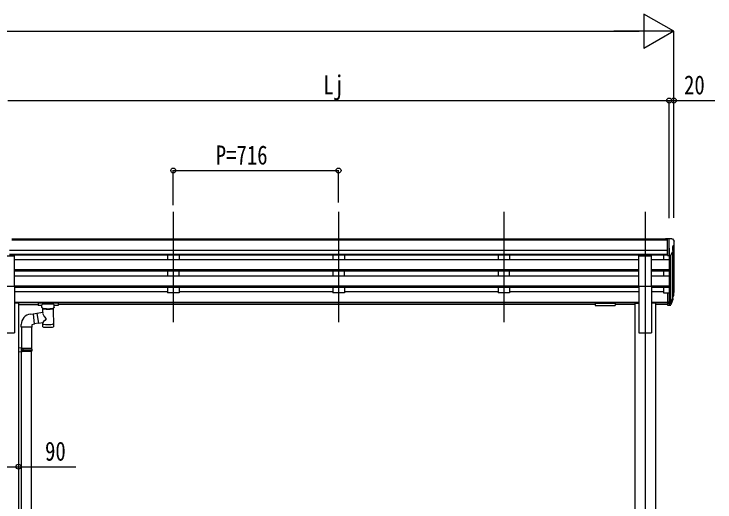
# Model space of a CAD drawing. Units: millimetres, scale not verified. Extents: x -10512 to 10512, y -7425 to 7425.
# Drawn here: x -1230 to 1807, y -2816 to -702 of the extents above; entities that cross this region are included whole.
import ezdxf
from ezdxf.enums import TextEntityAlignment as Align

# ---------------------------------------------------------------- set-up
doc = ezdxf.new("R2010")
doc.units = ezdxf.units.MM
doc.header["$LTSCALE"] = 30
for name, color, linetype in [('0-3_YKK_12', 2, 'Continuous'), ('0-4_YKK_13', 4, 'Continuous'), ('0-5_YKK_A1', 4, 'Continuous'), ('0-6_YKK_D', 6, 'Continuous')]:
    doc.layers.add(name, color=color, linetype=linetype)
doc.styles.add('ＭＳ ゴシック', font='')
doc.styles.get('ＭＳ ゴシック').set_extended_font_data('MS Gothic')

msp = doc.modelspace()

# ---------------------------------------------------------------- linework, layer by layer
at = {"layer": '0-3_YKK_12'}
for p, q in [((-539.92, -1559.38), (-539.92, -2036.9)), ((176.08, -1559.38), (176.08, -2036.9)), ((892.08, -1559.38), (892.08, -2036.9)), ((1504.08, -1559.38), (1504.08, -4733.79))]:
    msp.add_line(p, q, dxfattribs=at)
at = {"layer": '0-4_YKK_13'}
for p, q in [((1601.58, -1675.77), (1591.58, -1675.86)), ((1591.58, -1677.37), (1591.58, -1675.86)), ((1601.58, -1747.76), (1601.58, -1675.77)), ((1620.08, -1675.77), (1601.58, -1675.77)), ((1608.08, -1748.76), (1608.08, -1675.77)), ((1620.08, -1675.77), (1622.41, -1675.91)), ((1623.17, -1676.34), (1627.24, -1682.15)), ((1630.08, -1685.14), (1630.08, -1685.77)), ((1622.08, -1710.28), (1622.08, -1726.56)), ((1627.55, -1706.95), (1622.23, -1710.02)), ((-1283.42, -1749.42), (-1228.42, -1749.42)), ((-1228.42, -1881.22), (-1228.42, -1749.42)), ((1476.58, -1881.22), (1476.58, -1749.42)), ((1476.58, -1749.42), (1531.58, -1749.42)), ((1531.58, -1881.22), (1531.58, -1749.42)), ((1601.58, -1747.76), (1608.08, -1747.76)), ((1608.08, -1748.76), (1613.29, -1748.44)), ((1615.71, -1746.94), (1624.71, -1731.35)), ((-1283.42, -1881.22), (-1228.42, -1881.22)), ((1476.58, -1881.22), (1531.58, -1881.22)), ((1601.58, -1909.49), (1601.58, -1963.53)), ((1601.58, -1909.49), (1608.08, -1909.49)), ((1608.08, -1909.49), (1608.08, -1964.27)), ((1614.51, -1953.85), (1622.27, -1938.44)), ((1623.72, -1938.8), (1615.52, -1954.98)), ((1624.33, -1939.36), (1615.52, -1962.91)), ((1626.38, -1922.31), (1623.11, -1929.37)), ((1626.99, -1923.68), (1623.11, -1931.63)), ((1624.67, -1934.96), (1624.33, -1939.36)), ((-1125.92, -1954.07), (-1125.92, -1964.83)), ((-1040.92, -1953.41), (-1123.92, -1953.41)), ((-1040.92, -1955.59), (-1123.92, -1955.59)), ((-1109.42, -1965.5), (-1123.92, -1965.5)), ((-1109.42, -1972.31), (-1109.42, -1962.03)), ((-1055.42, -1972.31), (-1055.42, -1962.03)), ((-1040.92, -1965.5), (-1055.42, -1965.5)), ((-1038.92, -1954.07), (-1038.92, -1964.83)), ((-1038.92, -1954.27), (-1038.92, -1955.81)), ((1287.08, -1954.07), (1287.08, -1964.83)), ((1287.08, -1954.27), (1287.08, -1955.81)), ((1289.08, -1953.41), (1372.08, -1953.41)), ((1289.08, -1955.59), (1372.08, -1955.59)), ((1289.08, -1965.5), (1372.08, -1965.5)), ((1374.08, -1954.07), (1374.08, -1964.83)), ((1601.58, -1949.63), (1608.08, -1949.63)), ((1601.58, -1954.51), (1608.08, -1954.51)), ((1601.58, -1963.53), (1608.08, -1963.53)), ((1608.08, -1954.53), (1613.22, -1954.53)), ((1608.08, -1956.33), (1612.93, -1956.33)), ((1608.08, -1964.27), (1612.93, -1964.27)), ((-1159.28, -2002.31), (-1146.77, -2000.75)), ((-1130.25, -2000.16), (-1146.6, -2002.7)), ((-1130.54, -1998.29), (-1105.32, -1994.37)), ((-1130.54, -1998.29), (-1123.52, -2043.55)), ((-1105.32, -1994.38), (-1105.32, -1976.79)), ((-1059.52, -1976.81), (-1059.5, -2057.1)), ((-1198.68, -2058.32), (-1198.68, -2047.41)), ((-1152.68, -2058.32), (-1198.68, -2058.32)), ((-1196.72, -2058.32), (-1196.72, -2149.16)), ((-1154.72, -2058.32), (-1154.72, -2151.72)), ((-1123.81, -2041.67), (-1142.93, -2044.63)), ((-1105.32, -2040.72), (-1123.52, -2043.55)), ((-1105.34, -2057.1), (-1105.32, -2040.47)), ((-1194.72, -2149.22), (-1210.72, -2148.75)), ((-1210.72, -2148.75), (-1210.72, -2166.69)), ((-1194.72, -2151.22), (-1196.72, -2151.22)), ((-1153.72, -2151.72), (-1196.72, -2151.72)), ((-1152.72, -2153.72), (-1196.72, -2153.72)), ((-1194.72, -2151.22), (-1194.72, -2149.22)), ((-1192.24, -2153.72), (-1191.81, -2151.72)), ((-1152.72, -2153.72), (-1153.72, -2151.72)), ((-1152.72, -2153.72), (-1152.72, -2161.72)), ((-1194.72, -2166.22), (-1210.72, -2166.69)), ((-1152.72, -2161.72), (-1196.72, -2161.72)), ((-1153.72, -2163.72), (-1196.72, -2163.72)), ((-1196.72, -3008.41), (-1196.72, -2166.27)), ((-1194.72, -2166.22), (-1194.72, -2164.22)), ((-1154.72, -3010.97), (-1154.72, -2163.72)), ((-1152.72, -2161.72), (-1153.72, -2163.72))]:
    msp.add_line(p, q, dxfattribs=at)
for points in [[(-1123.92, -1953.41), (-1124.27, -1953.41), (-1124.8, -1953.44), (-1125.25, -1953.49), (-1125.56, -1953.57), (-1125.72, -1953.67), (-1125.84, -1953.81), (-1125.91, -1953.99), (-1125.92, -1954.07)], [(-1123.92, -1965.5), (-1124.27, -1965.49), (-1124.8, -1965.47), (-1125.25, -1965.42), (-1125.56, -1965.34), (-1125.72, -1965.24), (-1125.84, -1965.1), (-1125.91, -1964.92), (-1125.92, -1964.83)], [(-1105.32, -1976.79), (-1105.55, -1976.7), (-1106.91, -1975.97), (-1108.02, -1975.12), (-1108.78, -1974.25), (-1109.24, -1973.35), (-1109.41, -1972.47)], [(-1055.46, -1972.25), (-1055.43, -1972.6), (-1055.68, -1973.56), (-1056.2, -1974.45), (-1057.01, -1975.28), (-1058.12, -1976.08), (-1059.52, -1976.81)], [(-1038.92, -1954.07), (-1038.96, -1953.88), (-1039.04, -1953.74), (-1039.14, -1953.65), (-1039.24, -1953.59), (-1039.36, -1953.54), (-1039.65, -1953.48), (-1040.14, -1953.43), (-1040.69, -1953.41), (-1040.92, -1953.41)], [(-1038.92, -1964.83), (-1038.96, -1965.03), (-1039.04, -1965.17), (-1039.14, -1965.26), (-1039.24, -1965.32), (-1039.36, -1965.37), (-1039.65, -1965.43), (-1040.14, -1965.48), (-1040.69, -1965.5), (-1040.92, -1965.5)], [(1287.08, -1954.07), (1287.12, -1953.88), (1287.2, -1953.74), (1287.3, -1953.65), (1287.4, -1953.59), (1287.52, -1953.54), (1287.81, -1953.48), (1288.3, -1953.43), (1288.85, -1953.41), (1289.08, -1953.41)], [(1287.08, -1964.83), (1287.12, -1965.03), (1287.2, -1965.17), (1287.3, -1965.26), (1287.4, -1965.32), (1287.52, -1965.37), (1287.81, -1965.43), (1288.3, -1965.48), (1288.85, -1965.5), (1289.08, -1965.5)], [(1372.08, -1953.41), (1372.43, -1953.41), (1372.96, -1953.44), (1373.41, -1953.49), (1373.72, -1953.57), (1373.89, -1953.67), (1374.01, -1953.81), (1374.07, -1953.99), (1374.08, -1954.07)], [(1372.08, -1965.5), (1372.43, -1965.49), (1372.96, -1965.47), (1373.41, -1965.42), (1373.72, -1965.34), (1373.89, -1965.24), (1374.01, -1965.1), (1374.07, -1964.92), (1374.08, -1964.83)], [(-1146.77, -2000.75), (-1142.76, -2046.58), (-1152.68, -2048.32), (-1152.68, -2058.32)], [(-1194.72, -2164.22), (-1196.72, -2164.22), (-1196.72, -2151.22)], [(-1192.24, -2153.72), (-1192.24, -2161.72), (-1191.81, -2163.72)]]:
    msp.add_lwpolyline(points, dxfattribs=at)
for centre, radius, start, end in [((1622.35, -1676.91), 1, 35, 86.5), ((1627.08, -1685.14), 3, 0, 87), ((1428.08, -1685.77), 202, 355.05096, 0), ((1622.38, -1710.28), 0.3, 120, 180), ((1622.38, -1726.56), 0.3, 180, 265.2833), ((1622.11, -1729.85), 3, 330, 85.2833), ((1623.18, -1702.58), 6.18, 315.00103, 354.2965), ((1613.11, -1745.44), 3, 273.5, 330), ((1597.49, -1912.81), 30.41, 341.80266, 352.8448), ((1598.9, -1914.57), 29.53, 342.01856, 353.49194), ((-1152.77, -2047.76), 45.91, 98.14944, 179.55845)]:
    msp.add_arc(centre, radius, start, end, dxfattribs=at)
for centre, major_axis, ratio, start_param, end_param in [((1540.22, -1908.32), (-87.93, 4.42), 0.541684, 3.060334, 3.2172517), ((1539.43, -1915), (89.06, 1.43), 0.57596, 6.1985533, 6.3701348), ((1538.16, -1914.9), (88.05, 0), 0.90356, 5.9828017, 6.0168888), ((1623.37, -1934.96), (-1.3, 0), 0.90356, 2.9359903, 4.9130961), ((1537.45, -1918.77), (89.07, 0), 0.90356, 6.0316505, 6.077583), ((-1123.92, -1955.81), (-2, 0), 0.109601, 4.712389, 6.2831853), ((-1082.42, -1962.03), (-27, 0), 0.122176, 3.1415927, 6.2831853), ((-1093.42, -1972.31), (-16, 0), 0.361356, 0, 0.0194874), ((-1040.92, -1955.81), (-2, 0), 0.109601, 3.1415927, 4.712389), ((1289.08, -1955.81), (2, 0), 0.109601, 1.5707963, 3.1415927), ((1372.08, -1955.81), (2, 0), 0.109601, 0, 1.5707963), ((1612.93, -1953.62), (3, 0), 0.90356, 4.712389, 5.7595865), ((1612.93, -1961.56), (-3, 0), 0.90356, 1.5707963, 2.6179939), ((1613.22, -1953.17), (1.5, 0), 0.90356, 4.712389, 5.7595865), ((-1082.42, -2020.92), (22.81, -26.62), 0.234429, 3.1563334, 4.5976381), ((-1082.41, -1977.26), (-22.92, 0.42), 0.07247, 0.0008089, 1.5716053), ((-1082.41, -1978.88), (-22.92, 0.42), 0.07247, 0.0008089, 1.5716053), ((-1082.43, -1977.26), (22.91, 0.42), 0.072511, 4.711586, 6.2823824), ((-1082.43, -1978.88), (22.91, 0.42), 0.072511, 4.711586, 6.2823824), ((-1084.97, -2018.27), (-20.32, -22.25), 0.045535, 4.9756507, 6.2441899), ((-1082.42, -2057.1), (-22.92, 0), 0.101955, 6.2829723, 9.4248207), ((-1082.42, -2044.66), (-22.91, 0), 0.122865, 6.2831853, 9.424778)]:
    msp.add_ellipse(centre, major_axis=major_axis, ratio=ratio, start_param=start_param, end_param=end_param, dxfattribs=at)
at = {"layer": '0-5_YKK_A1'}
for p, q in [((1601.58, -1677.37), (-1239.42, -1677.37)), ((1601.58, -1682.59), (-1239.42, -1682.59)), ((1601.58, -1726.12), (-1249.42, -1726.12)), ((1608.08, -1716.87), (1608.08, -1909.49)), ((1628.08, -1706.35), (1628.08, -1909.13)), ((1601.58, -1743.97), (-1249.42, -1743.97)), ((1601.58, -1747.22), (-1249.42, -1747.22)), ((-564.92, -1747.32), (-564.92, -1767.7)), ((-514.92, -1747.32), (-514.92, -1767.7)), ((151.08, -1747.32), (151.08, -1767.7)), ((201.08, -1747.32), (201.08, -1767.7)), ((867.08, -1747.32), (867.08, -1769.19)), ((917.08, -1747.32), (917.08, -1769.19)), ((1583.08, -1747.22), (1583.08, -1767.8)), ((1614.08, -1748.28), (1614.09, -1954.27)), ((1623.11, -1734.12), (1623.11, -1935.84)), ((1476.58, -1767.8), (-1228.42, -1767.8)), ((-514.92, -1767.7), (-564.92, -1767.7)), ((201.08, -1767.7), (151.08, -1767.7)), ((917.08, -1767.7), (867.08, -1767.7)), ((1608.08, -1767.8), (1531.58, -1767.8)), ((1476.58, -1811.16), (-1228.42, -1811.16)), ((1476.58, -1812.66), (-1228.42, -1812.66)), ((1476.58, -1816.98), (-1228.42, -1816.98)), ((-564.92, -1816.98), (-564.92, -1837.81)), ((-514.92, -1837.81), (-514.92, -1816.98)), ((151.08, -1816.98), (151.08, -1837.81)), ((201.08, -1837.81), (201.08, -1816.98)), ((867.08, -1816.98), (867.08, -1837.81)), ((917.08, -1837.81), (917.08, -1816.98)), ((1608.08, -1811.16), (1531.58, -1811.16)), ((1608.08, -1812.66), (1531.58, -1812.66)), ((1608.08, -1816.98), (1531.58, -1816.98)), ((1583.08, -1816.98), (1583.08, -1837.91)), ((1476.58, -1837.91), (-1228.42, -1837.91)), ((-514.92, -1837.81), (-564.92, -1837.81)), ((201.08, -1837.81), (151.08, -1837.81)), ((917.08, -1837.81), (867.08, -1837.81)), ((1608.08, -1837.91), (1531.58, -1837.91)), ((-1228.42, -1881.22), (-1228.42, -2083.79)), ((1476.58, -1881.27), (-1228.42, -1881.27)), ((1476.58, -1881.22), (1476.58, -2083.79)), ((1531.58, -1881.22), (1531.58, -2083.79)), ((1608.08, -1881.27), (1531.58, -1881.22)), ((1476.58, -1882.76), (-1228.42, -1882.76)), ((1476.58, -1887.08), (-1228.42, -1887.08)), ((-564.92, -1905.18), (-1228.42, -1905.18)), ((-564.92, -1887.08), (-564.92, -1910.13)), ((-514.92, -1910.13), (-564.92, -1910.13)), ((-514.92, -1887.08), (-514.92, -1910.13)), ((151.08, -1905.18), (-514.92, -1905.18)), ((151.08, -1887.08), (151.08, -1910.13)), ((201.08, -1910.13), (151.08, -1910.13)), ((201.08, -1887.08), (201.08, -1910.13)), ((867.08, -1905.18), (201.08, -1905.18)), ((867.08, -1887.08), (867.08, -1910.13)), ((917.08, -1910.13), (867.08, -1910.13)), ((917.08, -1887.08), (917.08, -1910.13)), ((1476.58, -1905.18), (917.08, -1905.18)), ((1608.08, -1882.76), (1531.58, -1882.76)), ((1608.08, -1887.08), (1531.58, -1887.08)), ((1583.08, -1905.18), (1531.58, -1905.18)), ((1583.08, -1887.08), (1583.08, -1910.13)), ((1583.08, -1910.13), (1601.58, -1910.13)), ((1476.58, -1952.2), (-1228.42, -1952.2)), ((1476.58, -1953.59), (-1228.42, -1953.59)), ((-1210.72, -1954.79), (-1228.42, -1954.79)), ((-1210.72, -1954.79), (-1210.72, -3858.79)), ((-1210.72, -1961.28), (-1125.92, -1961.28)), ((1287.08, -1961.28), (-1038.92, -1961.28)), ((1458.88, -1961.28), (1374.08, -1961.28)), ((1458.88, -1954.79), (1458.88, -3858.79)), ((1458.88, -1954.79), (1476.58, -1954.79)), ((1601.58, -1952.2), (1531.58, -1952.2)), ((1601.58, -1953.59), (1531.58, -1953.59)), ((1549.28, -1954.79), (1531.58, -1954.79)), ((1549.28, -1954.79), (1549.28, -3858.79)), ((1601.58, -1961.28), (1549.28, -1961.28)), ((-1283.42, -2083.79), (-1228.42, -2083.79)), ((1476.58, -2083.79), (1531.58, -2083.79))]:
    msp.add_line(p, q, dxfattribs=at)
at = {"layer": '0-6_YKK_D'}
for p, q in [((1628.08, -777.37), (1498.18, -702.37)), ((1498.18, -702.37), (1498.18, -852.37)), ((-3989.92, -777.37), (1478.08, -777.37)), ((1628.08, -777.37), (1368.27, -777.37)), ((1628.08, -777.37), (1498.18, -852.37)), ((1628.08, -1585.95), (1628.08, -776.37)), ((-1255.92, -1077.37), (1608.08, -1077.37)), ((1608.08, -1586.95), (1608.08, -1076.37)), ((1608.08, -1586.95), (1608.08, -1076.37)), ((1628.08, -1584.95), (1628.08, -1076.37)), ((-539.92, -1530.5), (-539.92, -1379.39)), ((-539.92, -1380.39), (176.08, -1380.39)), ((176.08, -1519.36), (176.08, -1379.39))]:
    msp.add_line(p, q, dxfattribs=at)
for points in [[(1608.08, -1077.37), (1628.08, -1077.37), (1806.58, -1077.37)], [(-1301.12, -2663.34), (-1210.72, -2663.34), (-962.17, -2663.34)]]:
    msp.add_lwpolyline(points, dxfattribs=at)
for centre in [(1608.08, -1077.37), (1608.08, -1077.37), (1628.08, -1077.37), (-539.92, -1380.39), (176.08, -1380.39), (-1210.72, -2663.34)]:
    msp.add_circle(centre, 10.62, dxfattribs=at)

# ---------------------------------------------------------------- texts
at = {"layer": '0-6_YKK_D', "style": 'ＭＳ ゴシック', "width": 0.8}
for s, p in [('Lj', (110.08, -1075.37)), ('20', (1672.58, -1075.37)), ('P=716', (-355.92, -1379.09)), ('90', (-1095.47, -2662.04))]:
    msp.add_text(s, height=82.48, dxfattribs=at).set_placement(p, align=Align.BOTTOM_LEFT)

doc.saveas('drawing.dxf')
